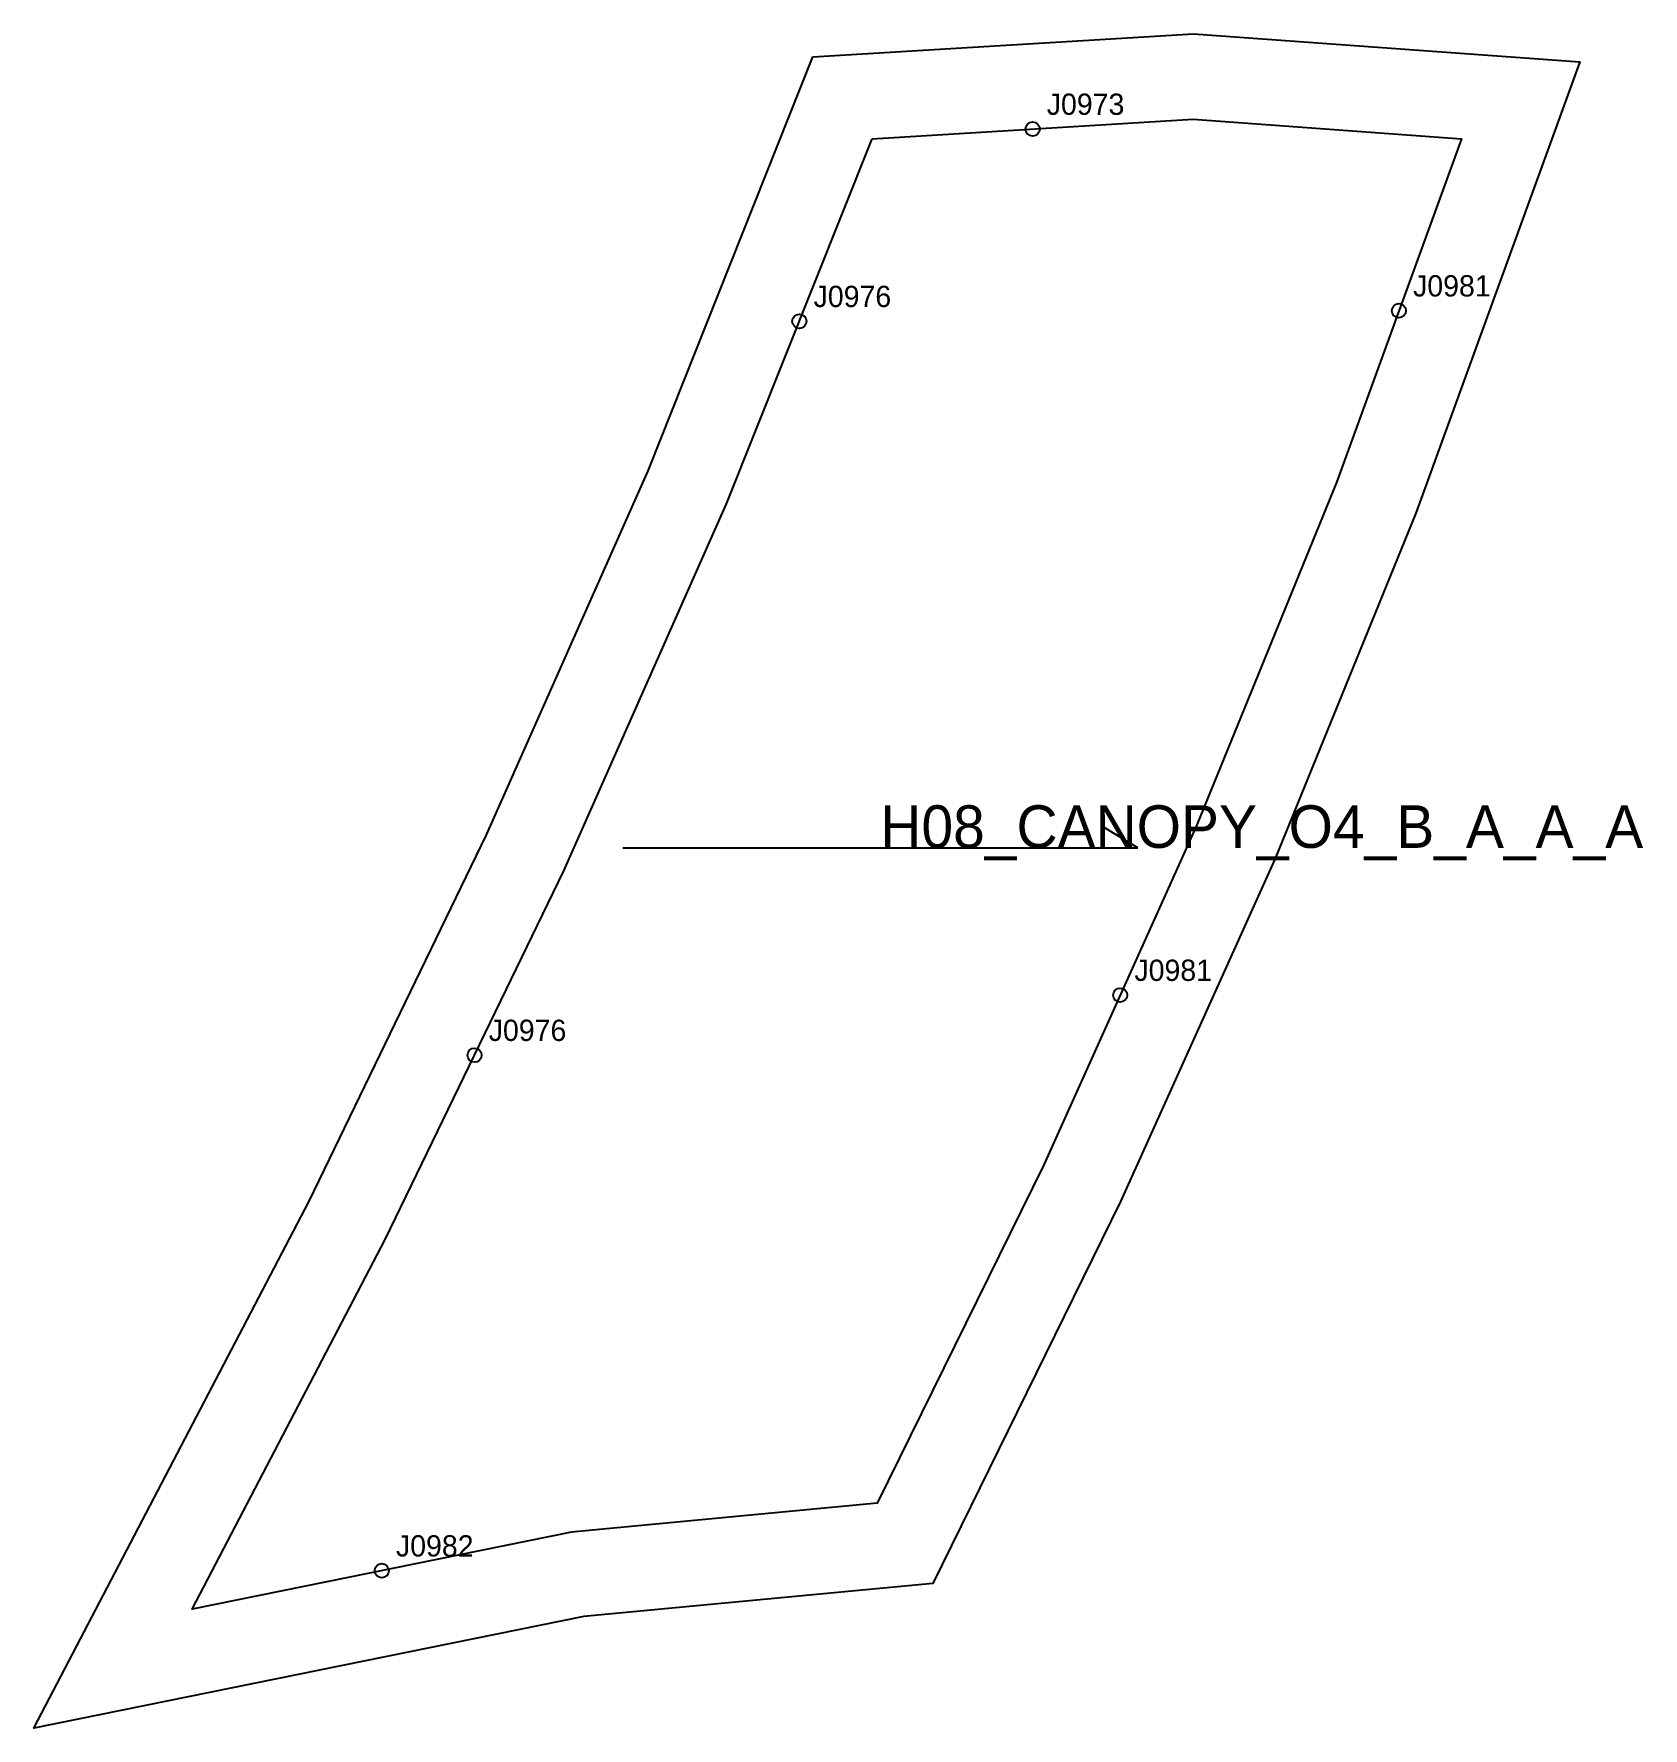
# Model space of a CAD drawing. Header units: millimetres. Extents: x -118 to 109, y -224 to 15.
import ezdxf

# ---------------------------------------------------------------- set-up
doc = ezdxf.new("R2010")
doc.units = ezdxf.units.MM
for name, color, linetype in [('CUT', 1, 'Continuous'), ('GRAIN', 3, 'Continuous'), ('LABEL', 7, 'Continuous'), ('NOTCH', 2, 'Continuous'), ('SEW', 5, 'Continuous')]:
    doc.layers.add(name, color=color, linetype=linetype)

msp = doc.modelspace()

# ---------------------------------------------------------------- linework, layer by layer
at = {"layer": 'CUT'}
msp.add_lwpolyline([(-8.33, 11.52), (45.29, 14.78), (99.72, 10.82), (76.62, -52.76), (56.8, -101.41), (35, -149.73), (8.54, -203.55), (-40.61, -208.2), (-118.09, -223.9), (-79.31, -149.67), (-54.31, -98.08), (-31.55, -46.76), (-8.33, 11.52)], close=True, dxfattribs=at)
at = {"layer": 'GRAIN'}
for p, q in [((37.46, -99.9), (32.46, -96.9)), ((-35.14, -99.9), (37.46, -99.9))]:
    msp.add_line(p, q, dxfattribs=at)
at = {"layer": 'NOTCH'}
for centre in [(22.61, 1.37), (74.22, -24.22), (-10.24, -25.71), (34.96, -120.64), (-56.01, -129.1), (-69.08, -201.73)]:
    msp.add_circle(centre, 1, dxfattribs=at)
at = {"layer": 'SEW'}
msp.add_lwpolyline([(0, 0), (45.22, 2.75), (83.02, 0), (65.42, -48.44), (45.77, -96.67), (24.15, -144.62), (0.73, -192.23), (-42.37, -196.31), (-95.8, -207.14), (-68.59, -155.07), (-43.42, -103.13), (-20.49, -51.42)], close=True, dxfattribs=at)

# ---------------------------------------------------------------- texts
at = {"layer": 'LABEL'}
for s, height, p in [('J0973', 3, (24.61, 3.37)), ('J0976', 3, (-8.24, -23.71)), ('J0981', 3, (76.22, -22.22)), ('H08_CANOPY_O4_B_A_A_A', 6, (1.16, -99.9)), ('J0981', 3, (36.96, -118.64)), ('J0976', 3, (-54.01, -127.1)), ('J0982', 3, (-67.08, -199.73))]:
    msp.add_text(s, height=height, dxfattribs=at).set_placement(p)

doc.saveas('drawing.dxf')
